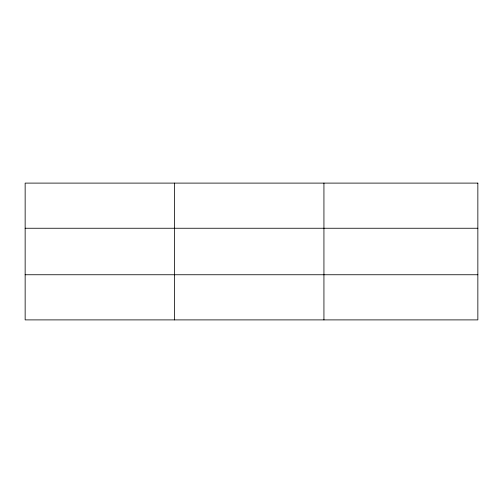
<?xml version="1.0" encoding="UTF-8"?>
<svg xmlns="http://www.w3.org/2000/svg" width="503" height="503" viewBox="0 0 503 503"><rect width="100%" height="100%" fill="white"/><g stroke="black" fill="none" stroke-linecap="round" stroke-linejoin="round"><path stroke-width="0.75" d="M174.541 183.105L174.541 319.895M323.932 183.105L323.932 319.895M25.15 228.249L477.85 228.249M25.15 274.751L477.85 274.751M477.85 183.105L477.85 319.895L25.15 319.895L25.15 183.105L477.85 183.105"/></g></svg>
